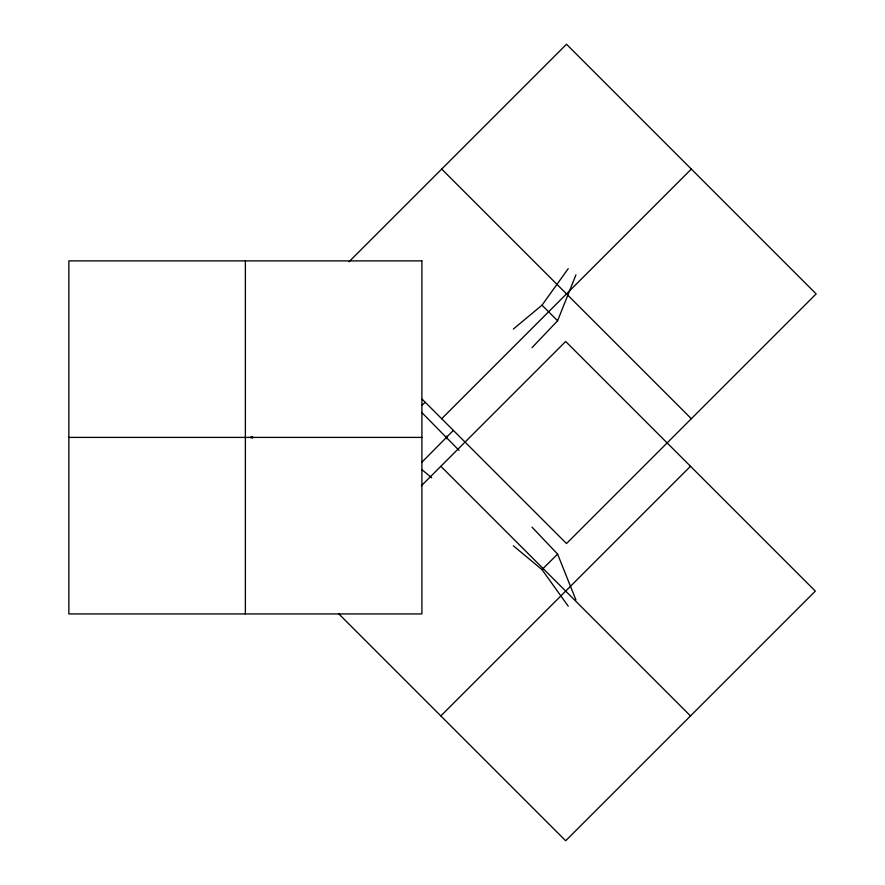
<?xml version="1.0" encoding="UTF-8"?>
<svg xmlns="http://www.w3.org/2000/svg" width="885" height="885" viewBox="0 0 885 885"><rect width="100%" height="100%" fill="white"/><g stroke="black" fill="none" stroke-linecap="round" stroke-linejoin="round"><path stroke-width="1.33" d="M532.007 347.683L557.594 320.757L575.947 274.837M513.355 329.032L542.007 305.17L568.214 268.664M453.341 430.431L421.702 462.412M349.044 261.717L566.511 44.25L816.147 293.897L566.511 543.534L422.178 399.212M441.681 418.716L691.329 169.068M421.349 485.788L565.681 341.466L815.328 591.103L565.681 840.75L338.468 613.537M568.214 606.159L542.007 569.641L557.594 554.065L532.007 527.139M440.852 715.932L690.499 466.284M422.101 405.031L425.287 402.376M252.645 436.792L249.979 437.411L252.645 438.031M68.853 437.411L421.902 437.411M422.101 469.791L431.648 477.745M513.355 545.791L542.007 569.641M441.681 169.068L691.329 418.716M542.007 305.17L557.594 320.757M421.702 412.41L459.027 450.365M440.852 466.284L690.499 715.932M557.594 554.065L575.947 599.975M446.704 436.04L446.704 438.783M245.377 260.887L245.377 613.936M421.902 260.887L68.853 260.887L68.853 613.936L421.902 613.936L421.902 260.887"/></g></svg>
